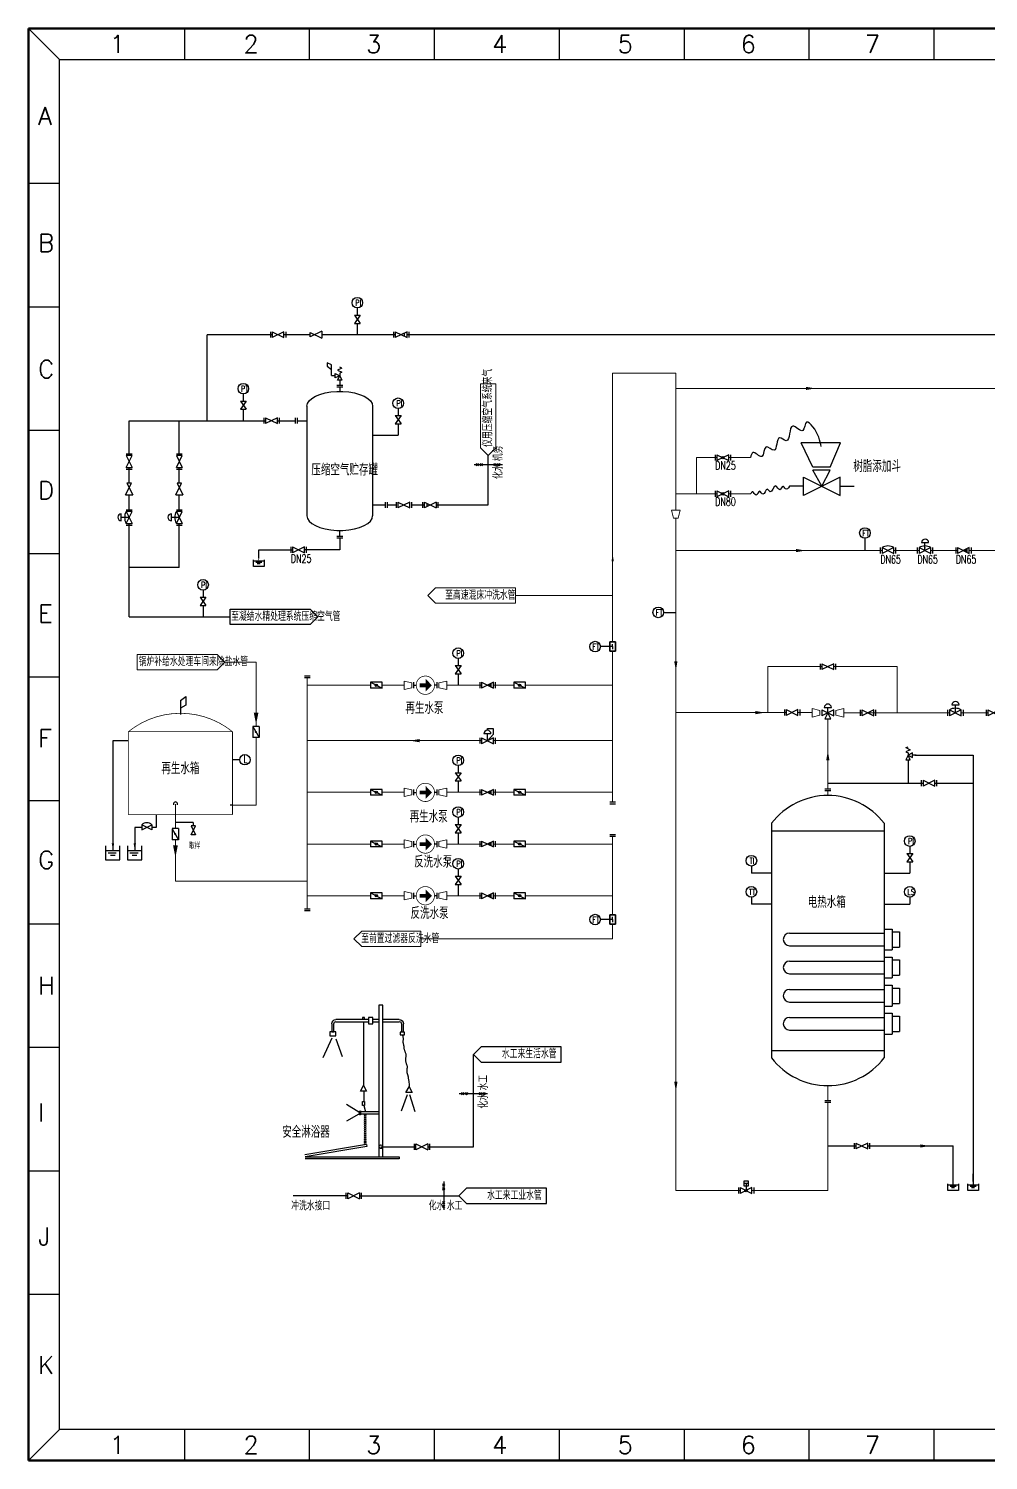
# Model space of a CAD drawing. Extents: x 3407 to 4279, y 408 to 1014.
# Drawn here: x 3407 to 3813, y 408 to 1014 of the extents above; entities that cross this region are included whole.
import ezdxf

# ---------------------------------------------------------------- set-up
doc = ezdxf.new("R2010")
doc.units = 0
doc.header["$LTSCALE"] = 5
doc.linetypes.add('HIDDEN', pattern=[0.375, 0.25, -0.125])
doc.layers.get('0').update_dxf_attribs({"linetype": 'CONTINUOUS'})
for name, color, linetype in [('1', 1, 'CONTINUOUS'), ('3', 3, 'CONTINUOUS'), ('CONTROL', 3, 'CONTINUOUS'), ('TEXT', 7, 'CONTINUOUS'), ('气管', 4, 'CONTINUOUS'), ('水管', 3, 'CONTINUOUS'), ('设备', 161, 'CONTINUOUS')]:
    doc.layers.add(name, color=color, linetype=linetype)
doc.layers.add('仪表', color=7, linetype='CONTINUOUS', lineweight=9)
doc.layers.add('次管线', color=7, linetype='CONTINUOUS', lineweight=9)
doc.styles.add('HZ', font='geditxt.shx', dxfattribs={"width": 0.7, "bigfont": 'hztxt1.shx'})
doc.styles.add('样式 2', font='txt.shx', dxfattribs={"height": 2})

# ---------------------------------------------------------------- blocks, each defined once
blk = doc.blocks.new('A$C3E890E4A')
for p, q in [((2.5, 5), (0, 5)), ((0, 0), (2.5, 5)), ((0, 5), (2.5, 0)), ((0.51, 3.98), (1.99, 3.98)), ((0, 0), (2.5, 0))]:
    blk.add_line(p, q)
blk = doc.blocks.new('A$C5DD86D2B')
blk.add_hatch(color=7).paths.add_polyline_path([(2.5, 1.25), (3.98, 0.51), (3.98, 1.99)])
at = {"rotation": 270}
blk.add_blockref('A$C3E890E4A', (0, 2.5), dxfattribs=at)
blk = doc.blocks.new('A$C70C96166')
for p, q in [((0, 2.5), (0, 0)), ((0.75, 2.5), (0.75, 0)), ((0.75, 2.5), (5.75, 0)), ((5.75, 2.5), (0.75, 0)), ((5.75, 0), (5.75, 2.5)), ((6.5, 2.5), (6.5, 0))]:
    blk.add_line(p, q)
at = {"color": 7}
for p, q in [((1.83, 4.6), (4.81, 4.6)), ((3.25, 1.25), (3.25, 4.6))]:
    blk.add_line(p, q, dxfattribs=at)
for centre, radius, start, end in [((3.32, 4.59), 1.49, 0.246, 179.754), ((3.25, -1.67), 4.86, 59.02639, 120.97361)]:
    blk.add_arc(centre, radius, start, end, dxfattribs=at)
blk.add_solid([(3.59, 2.58), (2.91, 2.58), (3.25, 1.25)], dxfattribs=at)
blk = doc.blocks.new('A$C596436CA')
for p, q in [((0, 2.5), (0, 0)), ((0, 2.5), (5, 0)), ((5, 2.5), (0, 0)), ((5, 0), (5, 2.5))]:
    blk.add_line(p, q)
at = {"color": 7}
blk.add_arc((2.5, -1.67), 4.86, 59.02639, 120.97361, dxfattribs=at)
blk = doc.blocks.new('A$C73FA0E18')
for p, q in [((0, 2.5), (0, 0)), ((0, 2.5), (5, 0)), ((5, 2.5), (0, 0)), ((5, 0), (5, 2.5))]:
    blk.add_line(p, q)
blk = doc.blocks.new('A$C5A8B3CE1')
at = {"layer": '次管线'}
for p, q in [((3.31, 3.55), (0, 2.82)), ((0, 0.73), (0, 2.82)), ((3.31, 0), (0, 0.73)), ((3.31, 0), (3.31, 3.55))]:
    blk.add_line(p, q, dxfattribs=at)
blk = doc.blocks.new('A$C4740752D')
h = blk.add_hatch(color=7)
edge = h.paths.add_edge_path()
edge.add_arc((2.5, 1.25), 0.5, 0, 360)
at = {"color": 7}
blk.add_circle((2.5, 1.25), 0.5, dxfattribs=at)
blk.add_blockref('A$C73FA0E18', (0, 0), dxfattribs=at)
blk = doc.blocks.new('A$C375864B0')
for p, q in [((2.5, 2.5), (1.25, 0)), ((1.25, 0), (3.75, 0)), ((3.75, 0), (2.5, 2.5))]:
    blk.add_line(p, q)
at = {"color": 7}
blk.add_blockref('A$C73FA0E18', (0, 1.25), dxfattribs=at)
blk = doc.blocks.new('A$C790E1C7A')
at = {"color": 7}
for p, q in [((0, 2.24), (2.97, 2.24)), ((1.49, 0), (1.49, 2.24))]:
    blk.add_line(p, q, dxfattribs=at)
blk.add_arc((1.49, 2.23), 1.49, 0.246, 179.754, dxfattribs=at)
blk = doc.blocks.new('A$C19CD1FDE')
at = {"color": 7}
for p, q in [((4.37, 6.81), (2.49, 5.85)), ((0, 3.63), (1.55, 3.63)), ((1.55, 2.61), (1.55, 4.53)), ((1.55, 4.53), (3.47, 3.57)), ((3.47, 3.57), (1.55, 2.61)), ((2.49, 5.85), (4.41, 5.02)), ((2.51, 1.65), (3.47, 3.57)), ((4.43, 1.65), (2.51, 1.65)), ((4.41, 5.02), (3.47, 4.58)), ((3.47, 4.58), (3.47, 3.57)), ((3.47, 3.57), (4.43, 1.65))]:
    blk.add_line(p, q, dxfattribs=at)
at = {"color": 0}
blk.add_line((3.47, 1.65), (3.47, 0), dxfattribs=at)
at = {"layer": '3', "color": 7}
blk.add_line((4.37, 6.81), (3.47, 7.19), dxfattribs=at)
blk = doc.blocks.new('A$C0770588C')
for p, q in [((2.25, 4.22), (2.25, 7.11)), ((0, 0), (0, 2.82)), ((4.5, 2.22), (0, 2.22)), ((4.5, 0), (0, 0)), ((3.53, 1.72), (0.97, 1.72)), ((2.89, 1.22), (1.61, 1.22)), ((4.5, 2.82), (4.5, 0))]:
    blk.add_line(p, q)
blk.add_solid([(1.92, 4.22), (2.25, 2.22), (2.58, 4.22)])
blk = doc.blocks.new('A$C3FF66DDB')
at = {"layer": 'CONTROL', "color": 7}
for p, q in [((0, 3.5), (2.5, 3.5)), ((0, 3.5), (2.5, 0)), ((2.5, 3.5), (0, 0)), ((0, 0), (2.5, 0))]:
    blk.add_line(p, q, dxfattribs=at)
blk = doc.blocks.new('A$C69AE17C6')
at = {"color": 7}
for p, q in [((0, 0.75), (2.5, 0.75)), ((0, 0), (2.5, 0))]:
    blk.add_line(p, q, dxfattribs=at)
blk = doc.blocks.new('A$C319E4C60')
at = {"layer": '次管线', "color": 0}
for p, q in [((23.89, 129.85), (23.89, 131.96)), ((23.89, 7.02), (23.89, 0.75))]:
    blk.add_line(p, q, dxfattribs=at)
at = {"layer": '设备', "color": 0, "linetype": 'Continuous'}
for p, q in [((0, 118.11), (0, 18.76)), ((47.78, 118.11), (47.78, 18.76)), ((0, 114.95), (47.78, 114.95)), ((47.78, 73.33), (51.14, 73.33)), ((51.14, 73.33), (51.14, 64.48)), ((7.64, 71.58), (47.78, 71.58)), ((51.14, 72.14), (54.24, 72.14)), ((54.24, 72.14), (54.24, 65.68)), ((7.64, 66.24), (47.78, 66.24)), ((47.78, 64.48), (51.14, 64.48)), ((47.78, 61.47), (51.14, 61.47)), ((51.14, 65.68), (54.24, 65.68)), ((51.14, 61.47), (51.14, 52.63)), ((7.64, 59.72), (47.78, 59.72)), ((51.14, 60.28), (54.24, 60.28)), ((54.24, 60.28), (54.24, 53.82)), ((7.64, 54.38), (47.78, 54.38)), ((47.78, 52.63), (51.14, 52.63)), ((47.78, 49.5), (51.14, 49.5)), ((51.14, 53.82), (54.24, 53.82)), ((51.14, 49.5), (51.14, 40.65)), ((7.64, 47.74), (47.78, 47.74)), ((51.14, 48.3), (54.24, 48.3)), ((54.24, 48.3), (54.24, 41.84)), ((7.64, 42.4), (47.78, 42.4)), ((47.78, 40.65), (51.14, 40.65)), ((47.78, 37.64), (51.14, 37.64)), ((51.14, 41.84), (54.24, 41.84)), ((51.14, 37.64), (51.14, 28.79)), ((51.14, 36.45), (54.24, 36.45)), ((54.24, 36.45), (54.24, 29.98)), ((7.64, 35.88), (47.78, 35.88)), ((7.64, 30.54), (47.78, 30.54)), ((47.78, 28.79), (51.14, 28.79)), ((51.14, 29.98), (54.24, 29.98)), ((0, 21.91), (47.78, 21.91))]:
    blk.add_line(p, q, dxfattribs=at)
for centre, radius, start, end in [((23.89, 99.67), 30.18, 37.66378, 142.33622), ((7.64, 68.91), 2.67, 90, 270), ((7.64, 57.05), 2.67, 90, 270), ((7.64, 45.07), 2.67, 90, 270), ((7.64, 33.21), 2.67, 90, 270), ((23.89, 37.2), 30.18, 217.66378, 322.33622)]:
    blk.add_arc(centre, radius, start, end, dxfattribs=at)
at = {"layer": '设备', "color": 0}
for p in [(22.64, 131.96), (22.64, 0)]:
    blk.add_blockref('A$C69AE17C6', p, dxfattribs=at)
blk = doc.blocks.new('A$C59860F21')
for p, q in [((0, 0), (2.46, 5)), ((0, 0), (3, 0)), ((2.46, 5), (0.54, 5)), ((0.54, 5), (3, 0))]:
    blk.add_line(p, q)
blk = doc.blocks.new('A$C0D650678')
for p, q in [((0, 2.5), (0, 0)), ((0, 2.5), (5, 0)), ((5, 2.5), (0, 0)), ((5, 0), (5, 2.5))]:
    blk.add_line(p, q)
at = {"color": 7}
blk.add_line((3.74, 1.87), (3.74, 0.63), dxfattribs=at)
blk = doc.blocks.new('A$C17AB50B7')
at = {"layer": '设备'}
for p, q in [((5.28, 9.91), (2.78, 9.91)), ((4.03, 9.91), (4.03, 8.81)), ((4.03, 0), (4.03, 1.1)), ((5.28, 0), (2.78, 0))]:
    blk.add_line(p, q, dxfattribs=at)
at = {"layer": '设备', "const_width": 0.3, "elevation": 0}
blk.add_lwpolyline([(4.03, 8.81, 1), (4.03, 1.05, 1), (4.03, 8.81, -1)], format="xyb", dxfattribs=at)
at = {"layer": '设备'}
for points in [[(4.1, 7.71), (1.32, 5.06), (6.74, 5.06)], [(3.3, 5.06), (3.3, 2.54), (4.89, 5.06), (4.89, 2.54)]]:
    blk.add_solid(points, dxfattribs=at)
blk = doc.blocks.new('A$C447944C4')
h = blk.add_hatch(color=256)
edge = h.paths.add_edge_path()
edge.add_arc((1.25, 2.5), 0.5, 0, 360)
for p, q in [((2.5, 5), (0, 5)), ((0, 5), (0, 0)), ((0, 0), (2.5, 5)), ((2.5, 5), (2.5, 0)), ((0, 0), (2.5, 0))]:
    blk.add_line(p, q)
blk.add_circle((1.25, 2.5), 0.5)
blk = doc.blocks.new('A$C3BFF11E8')
at = {"color": 7}
for p, q in [((2.5, 5.66), (2.5, 6.43)), ((2.5, 6.43), (4.97, 6.43)), ((4.97, 6.43), (4.97, 3.9)), ((3.99, 4.18), (1.01, 4.18)), ((2.5, 1.25), (2.5, 4.18)), ((4.97, 3.9), (2.5, 1.25))]:
    blk.add_line(p, q, dxfattribs=at)
for p, q in [((0, 2.5), (0, 0)), ((0, 2.5), (5, 0)), ((5, 2.5), (0, 0)), ((5, 0), (5, 2.5))]:
    blk.add_line(p, q)
blk.add_arc((2.5, 4.17), 1.49, 0.246, 179.754, dxfattribs=at)
blk = doc.blocks.new('A$C5B2E57EF')
at = {"layer": '气管', "color": 0, "linetype": 'Continuous'}
for p, q in [((18.83, 65.13), (18.83, 64.66)), ((18.83, 63.91), (18.83, 62.03)), ((4.89, 55.83), (4.89, 9.37)), ((32.77, 55.83), (32.77, 9.37)), ((0.75, 49.64), (4.89, 49.64)), ((32.77, 13.96), (38.14, 13.96)), ((18.83, 0.75), (18.83, 3.17))]:
    blk.add_line(p, q, dxfattribs=at)
at = {"layer": '气管', "color": 0, "linetype": 'Continuous', "flags": 128}
blk.add_lwpolyline([(4.89, 55.83), (5.13, 56.97), (5.83, 58.07), (6.98, 59.1), (8.53, 60.01), (10.43, 60.78), (12.61, 61.38), (15.01, 61.79), (17.54, 62), (20.11, 62), (22.64, 61.79), (25.04, 61.38), (27.23, 60.78), (29.13, 60.01), (30.68, 59.1), (31.83, 58.07), (32.53, 56.97), (32.77, 55.83)], dxfattribs=at)
at = {"layer": '气管', "color": 0, "linetype": 'Continuous', "extrusion": (0, 0, -1), "flags": 128}
blk.add_lwpolyline([(-4.89, 9.37), (-5.13, 8.23), (-5.83, 7.13), (-6.98, 6.11), (-8.53, 5.2), (-10.43, 4.43), (-12.61, 3.82), (-15.01, 3.41), (-17.54, 3.2), (-20.11, 3.2), (-22.64, 3.41), (-25.04, 3.82), (-27.23, 4.43), (-29.13, 5.2), (-30.68, 6.11), (-31.83, 7.13), (-32.53, 8.23), (-32.77, 9.37)], dxfattribs=at)
at = {"layer": '设备'}
for p in [(17.58, 63.91), (17.58, 0)]:
    blk.add_blockref('A$C69AE17C6', p, dxfattribs=at)
at = {"layer": '设备', "rotation": 270}
for p in [(0, 50.89), (38.14, 15.21)]:
    blk.add_blockref('A$C69AE17C6', p, dxfattribs=at)
blk = doc.blocks.new('A$C26754C66')
for p, q in [((0, 0), (0, 2)), ((0, 2), (2, 2)), ((1, 0), (1, 2)), ((1, 1), (4, 1)), ((2, 2), (2, 0)), ((2, 0), (0, 0))]:
    blk.add_line(p, q)
blk = doc.blocks.new('A$C7B0A71FC')
for p, q in [((5.19, 2), (0, 2)), ((3.94, 4), (6.44, 4)), ((3.94, 0), (3.94, 4)), ((5.19, 2), (5.19, 3.09)), ((6.44, 4), (6.44, 0)), ((6.44, 0), (3.94, 0))]:
    blk.add_line(p, q)
blk = doc.blocks.new('A$C4607793D')
at = {"layer": '1', "color": 4}
blk.add_lwpolyline([(1, 5, 0, 2, 0), (1, 0, 2, 2, 0)], format="xyseb", dxfattribs=at)
blk = doc.blocks.new('1')
at = {"color": 7}
for p, q in [((0, 9.78), (0, 0)), ((-3.1, 2), (-3.1, -4)), ((-3.1, 0), (2.9, 0)), ((2.9, -4), (2.9, 2)), ((-3.1, -4), (2.9, -4)), ((-2.1, -1), (1.4, -1)), ((-1.1, -2), (0.9, -2))]:
    blk.add_line(p, q, dxfattribs=at)
at = {"layer": '3', "color": 7}
blk.add_lwpolyline([(-0.01, 0.09, 0, 1, 0), (-0.01, 2.97, 1, 1, 0)], format="xyseb", dxfattribs=at)
blk = doc.blocks.new('A$C3742584F')
at = {"layer": '设备', "color": 161, "linetype": 'Continuous'}
for p, q in [((13.95, 0.87), (13.95, 65.07)), ((13.95, 65.07), (15.68, 65.07)), ((15.68, 65.07), (15.68, 0.87)), ((5.28, 53.63), (5.28, 57.28)), ((6.15, 57.28), (6.15, 53.63)), ((7.01, 59.01), (13.95, 59.01)), ((13.95, 58.14), (7.01, 58.14)), ((15.68, 59.01), (18.28, 59.01)), ((18.28, 58.14), (15.68, 58.14)), ((18.28, 57.28), (18.28, 59.88)), ((18.28, 59.88), (20.01, 59.88)), ((20.01, 57.28), (18.28, 57.28)), ((20.01, 59.88), (20.01, 57.28)), ((20.01, 59.01), (33.87, 59.01)), ((33.87, 58.14), (20.01, 58.14)), ((21.74, 59.01), (21.74, 59.88)), ((21.74, 59.88), (22.61, 59.88)), ((22.18, 58.09), (22.14, 31.15)), ((22.61, 59.88), (22.61, 59.01)), ((34.74, 53.81), (34.74, 57.28)), ((35.61, 57.28), (35.61, 53.81)), ((4.81, 53.63), (6.7, 53.63)), ((4.81, 52.63), (4.81, 53.63)), ((6.7, 52.63), (4.81, 52.63)), ((6.7, 53.63), (6.7, 52.63)), ((33.88, 50.82), (31.27, 43.4)), ((33.87, 53.81), (36.47, 53.81)), ((33.87, 52.08), (33.87, 53.81)), ((36.47, 52.08), (33.87, 52.08)), ((35.61, 53.81), (34.74, 53.81)), ((35.55, 51.1), (39.35, 42.83)), ((36.47, 53.81), (36.47, 52.08)), ((2.88, 30.58), (1.62, 28.12)), ((4.21, 28.12), (2.88, 30.58)), ((22.14, 31.15), (20.88, 28.69)), ((23.48, 28.69), (22.14, 31.15)), ((0.36, 20), (2.5, 27.13)), ((1.62, 28.12), (4.21, 28.12)), ((3.69, 27.13), (6.3, 20.28)), ((20.88, 28.69), (23.48, 28.69)), ((21.74, 24.35), (21.74, 22.62)), ((22.61, 24.35), (21.74, 24.35)), ((22.11, 28.65), (22.11, 24.33)), ((22.61, 22.62), (22.61, 24.35)), ((15.68, 20.02), (23.48, 20.02)), ((23.48, 19.16), (15.68, 19.16)), ((22.11, 22.6), (21.32, 20.01)), ((21.74, 22.62), (22.61, 22.62)), ((23.45, 20.33), (23.45, 18.65)), ((23.91, 20.29), (23.45, 20.33)), ((23.45, 18.65), (23.91, 18.65)), ((23.48, 20.02), (23.48, 19.16)), ((23.91, 18.65), (23.91, 20.29)), ((24.1, 19.77), (29.4, 23.02)), ((24.1, 19.02), (29.4, 16.05)), ((20.95, 6.2), (20.81, 5.35)), ((20.95, 6.2), (47.01, 1.72)), ((14.81, 5.2), (0, 5.2)), ((46.87, 0.87), (7.01, 0.87)), ((7.01, 0.87), (7.01, 0)), ((20.81, 5.35), (46.87, 0.87)), ((7.01, 0), (46.87, 0))]:
    blk.add_line(p, q, dxfattribs=at)
blk.add_lwpolyline([(5.75, 52.63), (5.58, 52.1), (5.48, 51.64), (5.42, 51.24), (5.41, 50.9), (5.42, 50.6), (5.45, 50.33), (5.49, 50.08), (5.51, 49.84), (5.5, 49.61), (5.48, 49.39), (5.45, 49.16), (5.4, 48.94), (5.35, 48.72), (5.29, 48.5), (5.25, 48.28), (5.2, 48.07), (5.17, 47.85), (5.15, 47.64), (5.13, 47.43), (5.12, 47.21), (5.1, 46.99), (5.06, 46.77), (5.02, 46.55), (4.96, 46.32), (4.88, 46.09), (4.78, 45.85), (4.68, 45.61), (4.57, 45.35), (4.47, 45.09), (4.38, 44.81), (4.31, 44.51), (4.27, 44.2), (4.26, 43.87), (4.27, 43.53), (4.3, 43.18), (4.33, 42.83), (4.36, 42.47), (4.39, 42.12), (4.4, 41.79), (4.38, 41.46), (4.32, 41.16), (4.25, 40.87), (4.15, 40.59), (4.05, 40.32), (3.94, 40.06), (3.85, 39.81), (3.77, 39.56), (3.72, 39.3), (3.7, 39.04), (3.71, 38.78), (3.73, 38.51), (3.77, 38.25), (3.81, 37.99), (3.85, 37.73), (3.88, 37.47), (3.89, 37.22), (3.87, 36.99), (3.83, 36.75), (3.78, 36.53), (3.71, 36.31), (3.64, 36.1), (3.56, 35.89), (3.49, 35.68), (3.43, 35.48), (3.38, 35.28), (3.34, 35.08), (3.31, 34.89), (3.29, 34.69), (3.26, 34.49), (3.24, 34.28), (3.21, 34.07), (3.17, 33.86), (3.13, 33.64), (3.07, 33.39), (3.02, 33.11), (2.97, 32.77), (2.92, 32.36), (2.89, 31.87), (2.88, 31.28), (2.88, 30.58)], dxfattribs=at)
for centre in [(21.47, 18.12), (21.47, 17.26), (21.47, 16.39), (21.47, 15.52), (21.47, 14.66), (21.47, 13.79), (21.47, 12.92), (21.47, 12.06), (21.47, 11.09), (21.47, 10.23), (21.47, 9.36), (21.47, 8.5), (21.47, 7.63), (21.47, 6.76)]:
    blk.add_circle(centre, 0.451, dxfattribs=at)
for centre, radius, start, end in [((7.01, 57.28), 1.73, 90, 180), ((7.01, 57.28), 0.866, 90, 180), ((33.87, 57.28), 1.73, 0, 90), ((33.87, 57.28), 0.866, 0, 90), ((21.47, 18.99), 0.433, 157.12902, 22.87098), ((21.47, 5.9), 0.433, 19.85601, 140.62692), ((14.81, 5.2), 0.78, 206.833, 154.33748)]:
    blk.add_arc(centre, radius, start, end, dxfattribs=at)

msp = doc.modelspace()

# ---------------------------------------------------------------- linework, layer by layer
at = {"color": 7, "linetype": 'ByBlock', "lineweight": 50}
for p, q in [((3406.78, 1014.16), (4279.46, 1014.16)), ((3406.78, 407.98), (3406.78, 1014.16)), ((4279.46, 407.98), (3406.78, 407.98))]:
    msp.add_line(p, q, dxfattribs=at)
at = {"color": 7, "linetype": 'ByBlock', "lineweight": -3}
for p, q in [((3419.85, 1001.09), (3406.78, 1014.16)), ((3472.76, 1014.16), (3472.76, 1001.09)), ((3525.66, 1014.16), (3525.66, 1001.09)), ((3578.57, 1014.16), (3578.57, 1001.09)), ((3631.48, 1014.16), (3631.48, 1001.09)), ((3684.39, 1014.16), (3684.39, 1001.09)), ((3737.3, 1014.16), (3737.3, 1001.09)), ((3790.21, 1014.16), (3790.21, 1001.09)), ((3419.85, 948.55), (3406.78, 948.55)), ((3419.85, 896.29), (3406.78, 896.29)), ((3419.85, 844.03), (3406.78, 844.03)), ((3419.85, 791.78), (3406.78, 791.78)), ((3419.85, 739.52), (3406.78, 739.52)), ((3419.85, 687.26), (3406.78, 687.26)), ((3419.85, 635.01), (3406.78, 635.01)), ((3419.85, 582.75), (3406.78, 582.75)), ((3419.85, 530.49), (3406.78, 530.49)), ((3419.85, 478.24), (3406.78, 478.24)), ((3419.85, 421.05), (3406.78, 407.98)), ((3472.76, 421.05), (3472.76, 407.98)), ((3472.76, 421.05), (3472.76, 407.98)), ((3525.66, 421.05), (3525.66, 407.98)), ((3578.57, 421.05), (3578.57, 407.98)), ((3631.48, 421.05), (3631.48, 407.98)), ((3684.39, 421.05), (3684.39, 407.98)), ((3737.3, 421.05), (3737.3, 407.98)), ((3790.21, 421.05), (3790.21, 407.98))]:
    msp.add_line(p, q, dxfattribs=at)
at = {"color": 7, "linetype": 'ByBlock', "lineweight": 30}
for p, q in [((3419.85, 1001.09), (4266.4, 1001.09)), ((3419.85, 421.05), (3419.85, 1001.09)), ((4266.4, 421.05), (3419.85, 421.05))]:
    msp.add_line(p, q, dxfattribs=at)
for p, q in [((3546.01, 895.88), (3546.01, 892.88)), ((3509.17, 885.83), (3509.17, 883.33)), ((3515.67, 885.83), (3515.67, 883.33)), ((3561.33, 885.83), (3561.33, 883.33)), ((3567.83, 885.83), (3567.83, 883.33)), ((3497.72, 859.48), (3497.72, 856.48)), ((3506.43, 849.42), (3506.43, 846.92)), ((3512.93, 849.42), (3512.93, 846.92)), ((3448.12, 834.15), (3450.62, 834.15)), ((3469.35, 834.15), (3471.85, 834.15)), ((3697.56, 833.78), (3697.56, 831.28)), ((3704.07, 833.78), (3704.07, 831.28)), ((3448.12, 827.65), (3450.62, 827.65)), ((3469.35, 827.65), (3471.85, 827.65)), ((3697.57, 818.45), (3697.57, 815.95)), ((3704.07, 818.45), (3704.07, 815.95)), ((3562.48, 813.74), (3562.48, 811.24)), ((3568.98, 813.74), (3568.98, 811.24)), ((3573.67, 813.74), (3573.67, 811.24)), ((3580.17, 813.74), (3580.17, 811.24)), ((3517.83, 794.77), (3517.83, 792.27)), ((3524.33, 794.77), (3524.33, 792.27)), ((3767.53, 794.43), (3767.53, 791.93)), ((3774.03, 794.43), (3774.03, 791.93)), ((3799.47, 794.43), (3799.47, 791.93)), ((3805.97, 794.43), (3805.97, 791.93)), ((3480.66, 776.41), (3480.66, 773.41)), ((3588.71, 747.47), (3588.71, 744.47)), ((3588.71, 740.97), (3588.71, 736.17)), ((3742.06, 745.28), (3742.06, 742.78)), ((3748.56, 745.28), (3748.56, 742.78)), ((3597.89, 737.42), (3597.89, 734.92)), ((3604.39, 737.42), (3604.39, 734.92)), ((3726.9, 725.83), (3726.9, 723.33)), ((3733.4, 725.83), (3733.4, 723.33)), ((3758.97, 725.73), (3758.97, 723.23)), ((3765.47, 725.73), (3765.47, 723.23)), ((3812.33, 725.73), (3812.33, 723.23)), ((3597.89, 713.95), (3597.89, 711.45)), ((3604.39, 713.85), (3604.39, 711.35)), ((3588.71, 702.12), (3588.71, 699.12)), ((3588.71, 695.62), (3588.71, 690.82)), ((3597.89, 692.07), (3597.89, 689.57)), ((3604.39, 692.07), (3604.39, 689.57)), ((3784.88, 695.93), (3784.88, 693.43)), ((3791.38, 695.93), (3791.38, 693.43)), ((3588.71, 680.23), (3588.71, 677.23)), ((3588.71, 673.73), (3588.71, 668.93)), ((3597.89, 670.18), (3597.89, 667.68)), ((3604.39, 670.18), (3604.39, 667.68)), ((3588.71, 658.34), (3588.71, 655.34)), ((3588.71, 651.84), (3588.71, 647.04)), ((3597.89, 648.29), (3597.89, 645.79)), ((3604.39, 648.29), (3604.39, 645.79)), ((3570.06, 542.03), (3570.06, 539.53)), ((3576.56, 542.03), (3576.56, 539.53)), ((3756.44, 542.34), (3756.44, 539.84)), ((3762.94, 542.34), (3762.94, 539.84)), ((3707.41, 523.46), (3707.41, 520.96)), ((3713.91, 523.46), (3713.91, 520.96)), ((3541.17, 521.26), (3541.17, 518.76)), ((3547.67, 521.26), (3547.67, 518.76))]:
    msp.add_line(p, q)
at = {"color": 0}
for p, q in [((3563.29, 853.3), (3563.29, 850.3)), ((3780, 667.94), (3780, 664.94))]:
    msp.add_line(p, q, dxfattribs=at)
at = {"color": 7}
for p, q in [((3601.45, 812.49), (3601.45, 833.4)), ((3538.56, 798.53), (3538.56, 793.52)), ((3761.01, 798.37), (3761.01, 793.18)), ((3504.24, 793.52), (3518.58, 793.52)), ((3538.56, 793.52), (3523.58, 793.52)), ((3492.12, 768.36), (3526.02, 768.36)), ((3492.12, 761.86), (3492.12, 768.36)), ((3526.02, 768.36), (3529.27, 765.11)), ((3526.02, 761.86), (3529.27, 765.11)), ((3675.74, 767.02), (3680.93, 767.02)), ((3526.02, 761.86), (3492.12, 761.86)), ((3471.08, 729.77), (3473.37, 731.36)), ((3471.08, 729.77), (3471.08, 723.72)), ((3473.37, 727.79), (3471.08, 726.42)), ((3473.37, 731.36), (3473.37, 727.79)), ((3501.77, 718.67), (3501.77, 714)), ((3501.77, 718.67), (3504.45, 714)), ((3504.45, 718.68), (3501.78, 718.68)), ((3504.45, 718.68), (3504.45, 714)), ((3442.51, 712.65), (3442.51, 671.53)), ((3449.04, 712.65), (3442.51, 712.65)), ((3504.45, 714), (3501.77, 714)), ((3496.23, 704.54), (3493.13, 704.54)), ((3782.16, 706.58), (3806.83, 706.58)), ((3806.83, 706.58), (3806.83, 524.43)), ((3779.26, 702.95), (3779.26, 694.68)), ((3745.31, 694.68), (3785.63, 694.68)), ((3790.63, 694.68), (3806.83, 694.68)), ((3460.84, 681.42), (3460.84, 675.99)), ((3454.76, 675.99), (3451.77, 675.99)), ((3454.76, 674.93), (3458.96, 677.03)), ((3458.96, 674.93), (3454.76, 677.03)), ((3454.76, 677.03), (3454.76, 674.93)), ((3454.76, 677.03), (3454.76, 674.93)), ((3458.96, 677.03), (3458.96, 674.93)), ((3460.84, 675.99), (3458.96, 675.99)), ((3467.61, 675.43), (3470.29, 670.76)), ((3467.61, 675.43), (3467.61, 670.76)), ((3470.29, 675.44), (3467.62, 675.44)), ((3476.52, 678.03), (3468.97, 678.03)), ((3470.29, 675.44), (3470.29, 670.76)), ((3475.56, 672.8), (3477.48, 676.64)), ((3475.56, 676.64), (3477.48, 672.8)), ((3477.48, 676.64), (3475.56, 676.64)), ((3476.52, 678.03), (3476.52, 676.64)), ((3470.29, 670.76), (3467.61, 670.76)), ((3477.48, 672.8), (3475.56, 672.8)), ((3745.31, 541.09), (3757.19, 541.09)), ((3762.19, 541.09), (3798.35, 541.09)), ((3798.35, 524.43), (3798.35, 541.09))]:
    msp.add_line(p, q, dxfattribs=at)
at = {"color": 7, "const_width": 0.306}
msp.add_lwpolyline([(3493.13, 716.5, 0.353172), (3449.04, 716.5)], format="xyb", dxfattribs=at)
at = {"color": 7}
for points, const_width in [([(3493.13, 716.5), (3449.04, 716.5)], 0.306), ([(3449.04, 716.5), (3449.04, 681.42)], 0.306), ([(3493.13, 681.42), (3493.13, 716.5)], 0.306), ([(3493.13, 681.42), (3493.13, 716.5)], 0.306), ([(3503.03, 716.63), (3503.03, 716.19)], 0.612), ([(3449.04, 681.42), (3493.13, 681.42)], 0.306), ([(3468.87, 673.39), (3468.87, 672.95)], 0.612)]:
    msp.add_lwpolyline(points, dxfattribs=dict(at, const_width=const_width))
at = {"color": 7, "const_width": 0.437}
for points in [[(3503.24, 716.41, 1), (3502.8, 716.41, 1)], [(3469.08, 673.17, 1), (3468.64, 673.17, 1)]]:
    msp.add_lwpolyline(points, format="xyb", close=True, dxfattribs=at)
at = {"color": 7}
msp.add_lwpolyline([(3476.52, 672.77, 0, 0, 0), (3476.52, 671.64, 0.787, 0, 0), (3476.52, 669.6, 0, 0, 0)], format="xyseb", dxfattribs=at)
for centre in [(3546.01, 898.13), (3497.72, 861.73), (3761.01, 800.62), (3480.66, 778.66), (3673.49, 767.02), (3588.71, 749.72), (3646.72, 752.52), (3588.71, 704.37), (3588.71, 682.48), (3588.71, 660.59), (3646.72, 636.95)]:
    msp.add_circle(centre, 2.25)
at = {"color": 0}
for centre in [(3563.29, 855.55), (3780, 670.19), (3712.92, 661.88), (3712.92, 648.67), (3780, 648.67)]:
    msp.add_circle(centre, 2.25, dxfattribs=at)
at = {"color": 7}
msp.add_circle((3498.42, 704.64), 2.19, dxfattribs=at)
msp.add_arc((3456.86, 675.1), 2.86, 42.46013, 137.53987, dxfattribs=at)
msp.add_solid([(3784.43, 540.41), (3784.43, 541.77), (3788.52, 541.09)], dxfattribs=at)
at = {"layer": '1', "color": 0, "linetype": 'Continuous'}
msp.add_line((3595.44, 829.55), (3607.47, 829.55), dxfattribs=at)
at = {"layer": '1', "color": 0}
for p, q in [((3597.35, 829.08), (3596.4, 830.03)), ((3597.35, 830.03), (3596.4, 829.08)), ((3599, 829.08), (3598.05, 830.03)), ((3599, 830.03), (3598.05, 829.08)), ((3604.83, 829.08), (3603.88, 830.03)), ((3604.83, 830.03), (3603.88, 829.08)), ((3606.39, 829.08), (3605.44, 830.03)), ((3606.39, 830.03), (3605.44, 829.08))]:
    msp.add_line(p, q, dxfattribs=at)
at = {"layer": '1', "linetype": 'HIDDEN'}
msp.add_line((3493.13, 685.34), (3492.12, 685.34), dxfattribs=at)
at = {"layer": '1', "color": 4, "linetype": 'Continuous'}
for p, q in [((3589.17, 563.27), (3601.2, 563.27)), ((3582.6, 526.02), (3582.6, 513.99))]:
    msp.add_line(p, q, dxfattribs=at)
at = {"layer": '1', "color": 4}
for p, q in [((3591.08, 563.74), (3590.14, 562.79)), ((3591.08, 562.79), (3590.14, 563.74)), ((3592.73, 563.74), (3591.78, 562.79)), ((3592.73, 562.79), (3591.78, 563.74)), ((3598.56, 563.74), (3597.61, 562.79)), ((3598.56, 562.79), (3597.61, 563.74)), ((3600.13, 563.74), (3599.18, 562.79)), ((3600.13, 562.79), (3599.18, 563.74)), ((3583.08, 524.11), (3582.13, 525.06)), ((3582.13, 524.11), (3583.08, 525.06)), ((3583.08, 522.46), (3582.13, 523.41)), ((3582.13, 522.46), (3583.08, 523.41)), ((3583.08, 516.63), (3582.13, 517.58)), ((3582.13, 516.63), (3583.08, 517.58)), ((3583.08, 515.07), (3582.13, 516.02)), ((3582.13, 515.07), (3583.08, 516.02))]:
    msp.add_line(p, q, dxfattribs=at)
at = {"layer": '1', "color": 7}
msp.add_arc((3468.97, 685.87), 0.878, 336.61286, 203.38714, dxfattribs=at)
at = {"layer": '次管线', "color": 3}
for p, q in [((3654.16, 868.22), (3680.93, 868.22)), ((3654.16, 868.22), (3654.16, 754.52)), ((3680.93, 868.22), (3680.93, 810.26)), ((3680.93, 861.84), (4022.15, 861.84)), ((3689.62, 817.2), (3689.62, 832.53)), ((3689.62, 832.53), (3698.32, 832.53)), ((3703.32, 832.53), (3712.59, 832.53)), ((3680.93, 817.2), (3698.32, 817.2)), ((3703.32, 817.2), (3712.59, 817.2)), ((3680.93, 806.95), (3680.93, 522.21)), ((3680.93, 793.18), (3768.28, 793.18)), ((3773.28, 793.18), (3783.94, 793.18)), ((3788.94, 793.18), (3800.22, 793.18)), ((3805.22, 793.18), (3834.41, 793.18)), ((3613, 774.1), (3654.16, 774.1)), ((3489.84, 745.97), (3503.13, 745.97)), ((3503.13, 718.68), (3503.13, 745.97)), ((3654.16, 750.52), (3654.16, 686.77)), ((3719.87, 744.03), (3742.81, 744.03)), ((3719.87, 744.03), (3719.87, 724.58)), ((3747.81, 744.03), (3774.61, 744.03)), ((3774.61, 744.03), (3774.61, 724.48)), ((3524.82, 641.48), (3524.82, 739.41)), ((3551.53, 736.17), (3524.82, 736.17)), ((3565.8, 736.17), (3556.53, 736.17)), ((3583.86, 736.17), (3598.64, 736.17)), ((3617.26, 736.17), (3654.16, 736.17)), ((3680.93, 724.58), (3727.65, 724.58)), ((3732.65, 724.58), (3738.61, 724.58)), ((3745.31, 692.32), (3745.31, 721.98)), ((3762.42, 724.48), (3796.81, 724.48)), ((3801.81, 724.48), (3813.08, 724.48)), ((3503.13, 694.77), (3503.13, 714)), ((3524.82, 712.7), (3598.64, 712.7)), ((3603.64, 712.7), (3654.16, 712.7)), ((3503.13, 685.34), (3503.13, 694.77)), ((3468.97, 685.87), (3468.97, 675.44)), ((3493.13, 685.34), (3503.13, 685.34)), ((3551.53, 690.82), (3524.82, 690.82)), ((3565.8, 690.82), (3556.53, 690.82)), ((3583.86, 690.82), (3598.64, 690.82)), ((3603.64, 690.82), (3612.26, 690.82)), ((3617.26, 690.82), (3654.16, 690.82)), ((3468.97, 670.76), (3468.97, 653.15)), ((3551.53, 668.93), (3524.82, 668.93)), ((3565.8, 668.93), (3556.53, 668.93)), ((3583.86, 668.93), (3598.64, 668.93)), ((3603.64, 668.93), (3612.26, 668.93)), ((3617.26, 668.93), (3654.16, 668.93)), ((3468.97, 653.15), (3524.82, 653.15)), ((3551.53, 647.04), (3524.82, 647.04)), ((3565.8, 647.04), (3556.53, 647.04)), ((3583.86, 647.04), (3598.64, 647.04)), ((3603.64, 647.04), (3612.26, 647.04)), ((3617.26, 647.04), (3654.16, 647.04)), ((3745.31, 559.62), (3745.31, 533.87)), ((3745.31, 533.87), (3745.31, 522.21)), ((3680.93, 522.21), (3708.16, 522.21)), ((3713.16, 522.21), (3745.31, 522.21))]:
    msp.add_line(p, q, dxfattribs=at)
at = {"layer": '次管线'}
for p, q in [((3598.2, 836.65), (3598.2, 863.77)), ((3598.2, 863.77), (3604.7, 863.77)), ((3604.7, 863.77), (3604.7, 836.65)), ((3598.2, 836.65), (3601.45, 833.4)), ((3604.7, 836.65), (3601.45, 833.4)), ((3579.1, 777.35), (3575.85, 774.1)), ((3579.1, 777.35), (3613, 777.35)), ((3613, 777.35), (3613, 770.85)), ((3579.1, 770.85), (3575.85, 774.1)), ((3613, 770.85), (3579.1, 770.85)), ((3452.69, 749.22), (3486.59, 749.22)), ((3452.69, 742.72), (3452.69, 749.22)), ((3486.59, 749.22), (3489.84, 745.97)), ((3486.59, 742.72), (3489.84, 745.97)), ((3486.59, 742.72), (3452.69, 742.72)), ((3547.85, 632), (3544.6, 628.75)), ((3547.85, 632), (3572.85, 632)), ((3572.85, 632), (3572.85, 625.5)), ((3547.85, 625.5), (3544.6, 628.75)), ((3572.85, 625.5), (3547.85, 625.5))]:
    msp.add_line(p, q, dxfattribs=at)
at = {"layer": '次管线', "color": 4}
for p, q in [((3603.64, 736.17), (3612.26, 736.17)), ((3732.65, 724.58), (3734.35, 724.58)), ((3752.01, 724.48), (3759.72, 724.48)), ((3757.54, 724.48), (3759.72, 724.48)), ((3654.16, 672.21), (3654.16, 638.95)), ((3654.16, 634.95), (3654.16, 628.75)), ((3572.85, 628.75), (3654.16, 628.75))]:
    msp.add_line(p, q, dxfattribs=at)
at = {"layer": '次管线', "color": 3}
msp.add_lwpolyline([(3654.16, 791.75, 0, 1, 0), (3654.16, 788.56, 1, 1, 0)], format="xyseb", dxfattribs=at)
for points in [[(3736, 861.16), (3736, 862.52), (3740.08, 861.84)], [(3731.83, 792.5), (3731.83, 793.86), (3735.92, 793.18)], [(3680.24, 746.33), (3681.61, 746.33), (3680.93, 742.24)], [(3714.59, 723.9), (3714.59, 725.26), (3718.68, 724.58)], [(3572.44, 713.39), (3572.44, 712.02), (3568.36, 712.7)], [(3744.63, 704.39), (3745.99, 704.39), (3745.31, 708.48)], [(3680.24, 568.27), (3681.61, 568.27), (3680.93, 564.18)]]:
    msp.add_solid(points, dxfattribs=at)
at = {"layer": '气管', "color": 0, "linetype": 'Continuous'}
for p, q in [((3546.01, 889.38), (3546.01, 884.58)), ((3497.72, 852.98), (3497.72, 848.17)), ((3563.29, 846.8), (3563.29, 842)), ((3552.49, 842), (3563.29, 842)), ((3480.66, 769.91), (3480.66, 765.11))]:
    msp.add_line(p, q, dxfattribs=at)
at = {"layer": '气管', "color": 4, "linetype": 'Continuous'}
for p, q in [((3482.43, 848.17), (3482.43, 884.58)), ((3509.92, 884.58), (3482.43, 884.58)), ((3525.97, 884.58), (3514.92, 884.58)), ((3562.08, 884.58), (3530.97, 884.58)), ((3963, 884.58), (3567.08, 884.58)), ((3449.37, 848.17), (3507.18, 848.17)), ((3449.37, 833.4), (3449.37, 848.17)), ((3470.6, 833.4), (3470.6, 848.17)), ((3512.18, 848.17), (3519.73, 848.17)), ((3449.37, 821.76), (3449.37, 828.4)), ((3470.6, 821.76), (3470.6, 828.4)), ((3449.37, 809.7), (3449.37, 816.76)), ((3470.6, 809.7), (3470.6, 816.76)), ((3558.61, 812.49), (3562.48, 812.49)), ((3568.98, 812.49), (3574.42, 812.49)), ((3579.42, 812.49), (3601.45, 812.49)), ((3449.37, 765.11), (3449.37, 804.7)), ((3470.6, 786.01), (3470.6, 804.7)), ((3470.6, 786.01), (3449.37, 786.01)), ((3449.37, 765.11), (3492.12, 765.11))]:
    msp.add_line(p, q, dxfattribs=at)
at = {"layer": '水管', "linetype": 'Continuous'}
for points, knots in [([(3742.52, 837.27), (3742.16, 839.25), (3740.75, 844.33), (3735.38, 849.27), (3735.64, 841.19), (3728.33, 849.85), (3729.74, 836.79), (3723.16, 843.43), (3724.21, 832.65), (3717.98, 839.57), (3718.55, 830.2), (3713.37, 836.3), (3712.8, 833.53), (3712.59, 832.53)], [5.420959, 5.420959, 5.420959, 5.420959, 8.705415, 10.114807, 12.034411, 14.340681, 17.667999, 19.205519, 22.020938, 23.814708, 25.99026, 28.04028, 29.192042, 29.192042, 29.192042, 29.192042]), ([(3729.09, 820.42), (3728.53, 819.47), (3727.62, 818.48), (3726.12, 821.31), (3724.9, 817.45), (3722.89, 822.76), (3721.39, 816.36), (3719.39, 820.58), (3718.09, 815.33), (3716.3, 819.63), (3715.01, 815.11), (3713.58, 818.85), (3712.85, 817.64), (3712.59, 817.2)], [6.221466, 6.221466, 6.221466, 6.221466, 8.705415, 10.114807, 12.034411, 14.340681, 17.667999, 19.205519, 22.020938, 23.814708, 25.99026, 28.04028, 29.192042, 29.192042, 29.192042, 29.192042])]:
    msp.add_open_spline(points, degree=3, knots=knots, dxfattribs=at)
at = {"layer": '设备', "color": 0, "linetype": 'Continuous'}
for p, q in [((3535.08, 871.76), (3533.22, 872.69)), ((3533.22, 872.69), (3533.22, 871.3)), ((3533.22, 871.3), (3535.08, 869.9)), ((3535.08, 867.29), (3535.08, 871.76)), ((3780, 661.44), (3780, 656.63)), ((3712.92, 659.63), (3712.92, 656.63)), ((3721.42, 656.63), (3712.92, 656.63)), ((3769.2, 656.63), (3780, 656.63)), ((3712.92, 646.42), (3712.92, 643.42)), ((3721.42, 643.42), (3712.92, 643.42)), ((3769.2, 643.42), (3780, 643.42)), ((3780, 646.42), (3780, 643.42))]:
    msp.add_line(p, q, dxfattribs=at)
at = {"layer": '设备', "color": 2}
for p, q in [((3750.72, 838.85), (3733.97, 838.85)), ((3738.91, 828.48), (3733.97, 838.85)), ((3746.24, 828.48), (3750.72, 838.85)), ((3746.24, 828.48), (3738.91, 828.48)), ((3742.76, 820.42), (3738.94, 827.24)), ((3746.27, 827.24), (3738.94, 827.24)), ((3742.76, 820.42), (3746.27, 827.24)), ((3734.96, 820.42), (3729.09, 820.42)), ((3750.56, 824.32), (3734.96, 816.52)), ((3734.96, 824.32), (3750.56, 816.52)), ((3734.96, 816.52), (3734.96, 824.32)), ((3750.56, 816.52), (3750.56, 824.32)), ((3750.56, 820.42), (3756.43, 820.42))]:
    msp.add_line(p, q, dxfattribs=at)
at = {"layer": '设备', "color": 161, "linetype": 'Continuous'}
for p, q in [((3598.44, 583.12), (3595.19, 579.87)), ((3632.34, 583.12), (3598.44, 583.12)), ((3632.34, 576.62), (3632.34, 583.12)), ((3595.19, 540.78), (3595.19, 579.87)), ((3598.44, 576.62), (3595.19, 579.87)), ((3598.44, 576.62), (3632.34, 576.62)), ((3575.81, 540.78), (3595.19, 540.78)), ((3592.19, 523.26), (3588.94, 520.01)), ((3626.09, 523.26), (3592.19, 523.26)), ((3626.09, 516.76), (3626.09, 523.26)), ((3541.92, 520.01), (3518.82, 520.01)), ((3546.92, 520.01), (3588.94, 520.01)), ((3592.19, 516.76), (3588.94, 520.01)), ((3592.19, 516.76), (3626.09, 516.76))]:
    msp.add_line(p, q, dxfattribs=at)

# ---------------------------------------------------------------- block references
for name, p in [('A$C3FF66DDB', (3544.76, 889.38)), ('A$C3FF66DDB', (3496.47, 852.98)), ('A$C0770588C', (3501.99, 786.41)), ('A$C3FF66DDB', (3479.41, 769.91)), ('A$C7B0A71FC', (3648.97, 750.52)), ('A$C3FF66DDB', (3587.46, 740.97)), ('A$C3FF66DDB', (3587.46, 695.62)), ('A$C3FF66DDB', (3587.46, 673.73)), ('A$C3FF66DDB', (3587.46, 651.84)), ('A$C7B0A71FC', (3648.97, 634.95)), ('A$C0770588C', (3796.1, 522.21)), ('A$C0770588C', (3804.58, 522.21))]:
    msp.add_blockref(name, p)
at = {"color": 7}
for name, p in [('A$C73FA0E18', (3509.92, 883.33)), ('A$C0D650678', (3562.08, 883.33)), ('A$C73FA0E18', (3507.18, 846.92)), ('A$C4740752D', (3698.32, 831.28)), ('A$C59860F21', (3447.87, 816.76)), ('A$C59860F21', (3469.1, 816.76)), ('A$C4740752D', (3698.32, 815.95)), ('A$C73FA0E18', (3563.23, 811.24)), ('A$C73FA0E18', (3518.58, 792.27)), ('A$C596436CA', (3768.28, 791.93)), ('A$C70C96166', (3783.19, 791.93)), ('A$C5DD86D2B', (3800.22, 791.93)), ('A$C73FA0E18', (3742.81, 742.78)), ('A$C5A8B3CE1', (3580.56, 734.39)), ('A$C5DD86D2B', (3598.64, 734.92)), ('A$C790E1C7A', (3743.82, 724.48)), ('A$C70C96166', (3796.06, 723.23)), ('A$C73FA0E18', (3727.65, 723.33)), ('A$C375864B0', (3742.81, 721.98)), ('A$C5A8B3CE1', (3748.7, 722.7)), ('A$C73FA0E18', (3759.72, 723.23)), ('A$C5DD86D2B', (3813.08, 723.23)), ('A$C3BFF11E8', (3598.64, 711.41)), ('A$C5A8B3CE1', (3580.56, 689.04)), ('A$C5DD86D2B', (3598.64, 689.57)), ('A$C73FA0E18', (3785.63, 693.43)), ('1', (3442.51, 666.19)), ('1', (3451.77, 666.21)), ('A$C5A8B3CE1', (3580.56, 667.15)), ('A$C5DD86D2B', (3598.64, 667.68)), ('A$C5A8B3CE1', (3580.56, 645.26)), ('A$C5DD86D2B', (3598.64, 645.79)), ('A$C73FA0E18', (3757.19, 539.84)), ('A$C4740752D', (3708.16, 520.96))]:
    msp.add_blockref(name, p, dxfattribs=at)
at = {"color": 7, "xscale": -1}
for name, p, rotation in [('A$C59860F21', (3530.97, 886.08), 90), ('A$C5A8B3CE1', (3679.15, 806.95), 270)]:
    msp.add_blockref(name, p, dxfattribs=dict(at, rotation=rotation))
at = {"color": 0}
for p in [(3562.04, 846.8), (3778.75, 661.44)]:
    msp.add_blockref('A$C3FF66DDB', p, dxfattribs=at)
at = {"color": 7, "rotation": 90}
for name, p in [('A$C73FA0E18', (3450.62, 828.4)), ('A$C73FA0E18', (3471.85, 828.4)), ('A$C70C96166', (3450.62, 803.95)), ('A$C70C96166', (3471.85, 803.95))]:
    msp.add_blockref(name, p, dxfattribs=at)
at = {"extrusion": (0, 0, -1), "zscale": -1, "rotation": 270}
msp.add_blockref('A$C3E890E4A', (-3579.42, 813.74), dxfattribs=at)
at = {"xscale": -1}
for name, p, rotation in [('A$C7B0A71FC', (3648.97, 754.52), 180), ('A$C7B0A71FC', (3648.97, 638.95), 180), ('A$C26754C66', (3711.66, 526.21), 90)]:
    msp.add_blockref(name, p, dxfattribs=dict(at, rotation=rotation))
at = {"rotation": 270}
for name, p in [('A$C17AB50B7', (3569.9, 740.2)), ('A$C447944C4', (3551.53, 737.42)), ('A$C447944C4', (3612.26, 737.42)), ('A$C447944C4', (3551.53, 692.07)), ('A$C17AB50B7', (3569.9, 694.84)), ('A$C447944C4', (3612.26, 692.07)), ('A$C17AB50B7', (3569.9, 672.95)), ('A$C447944C4', (3551.53, 670.18)), ('A$C447944C4', (3612.26, 670.18)), ('A$C17AB50B7', (3569.9, 651.07)), ('A$C447944C4', (3551.53, 648.29)), ('A$C447944C4', (3612.26, 648.29))]:
    msp.add_blockref(name, p, dxfattribs=at)
at = {"color": 7, "xscale": -1}
for name, p in [('A$C5A8B3CE1', (3569.11, 734.39)), ('A$C5A8B3CE1', (3741.92, 722.7)), ('A$C5A8B3CE1', (3569.11, 689.04)), ('A$C5A8B3CE1', (3569.11, 667.15)), ('A$C5A8B3CE1', (3569.11, 645.26)), ('A$C3742584F', (3570.81, 535.58)), ('A$C73FA0E18', (3575.81, 539.53)), ('A$C73FA0E18', (3546.92, 518.76))]:
    msp.add_blockref(name, p, dxfattribs=at)
at = {"xscale": -1}
msp.add_blockref('A$C19CD1FDE', (3782.73, 702.95), dxfattribs=at)
at = {"layer": '次管线', "color": 4, "rotation": 180}
msp.add_blockref('A$C4607793D', (3504.13, 724.6), dxfattribs=at)
at = {"layer": '次管线', "color": 7}
msp.add_blockref('A$C319E4C60', (3721.42, 559.62), dxfattribs=at)
at = {"layer": '次管线', "color": 3, "rotation": 180}
msp.add_blockref('A$C4607793D', (3469.97, 668.32), dxfattribs=at)
at = {"layer": '气管', "color": 0, "linetype": 'Continuous'}
msp.add_blockref('A$C19CD1FDE', (3535.08, 863.66), dxfattribs=at)
at = {"layer": '气管', "color": 4, "linetype": 'Continuous'}
msp.add_blockref('A$C5B2E57EF', (3519.73, 798.53), dxfattribs=at)
at = {"layer": '设备'}
for p in [(3523.57, 739.41), (3652.91, 686.02), (3652.91, 672.21), (3523.57, 640.73)]:
    msp.add_blockref('A$C69AE17C6', p, dxfattribs=at)

# ---------------------------------------------------------------- texts
at = {"color": 7, "linetype": 'ByBlock', "lineweight": -3, "style": '样式 2'}
for s, p in [('1', (3441.12, 1003.88)), ('2', (3497.8, 1003.88)), ('3', (3549.74, 1003.88)), ('4', (3603.11, 1003.88)), ('5', (3656.29, 1003.88)), ('6', (3708.42, 1003.88)), ('7', (3760.98, 1003.88)), ('A', (3410.84, 973.4)), ('B', (3410.84, 919.7)), ('C', (3410.84, 866.24)), ('D', (3410.84, 814.95)), ('E', (3410.84, 762.7)), ('F', (3410.84, 709.97)), ('G', (3410.84, 658.44)), ('H', (3410.84, 605.23)), ('I', (3410.84, 551.52)), ('J', (3410.84, 499.03)), ('K', (3410.84, 444.6)), ('1', (3441.12, 410.77)), ('2', (3497.8, 410.77)), ('3', (3549.74, 410.77)), ('4', (3603.11, 410.77)), ('5', (3656.29, 410.77)), ('6', (3708.42, 410.77)), ('7', (3760.98, 410.77))]:
    msp.add_text(s, height=7.5, dxfattribs=at).set_placement(p)
at = {"color": 7, "style": 'HZ', "width": 0.7}
for s, height, p in [('压缩空气贮存罐', 5, (3526.56, 824.95)), ('树脂添加斗', 5, (3756.1, 826.41)), ('再生水泵', 5, (3566.39, 724.03)), ('再生水箱', 5, (3463.02, 698.48)), ('L', 3.06, (3497.82, 703.29)), ('再生水泵', 5, (3568.21, 678.05)), ('反洗水泵', 5, (3570.08, 658.96)), ('反洗水泵', 5, (3568.56, 637.21)), ('安全淋浴器', 5, (3514.2, 544.55))]:
    msp.add_text(s, height=height, dxfattribs=at).set_placement(p)
at = {"color": 0, "style": 'HZ', "width": 0.7}
msp.add_text('电热水箱', height=5, dxfattribs=at).set_placement((3736.8, 641.88))
at = {"layer": '1', "color": 7, "style": 'HZ', "width": 0.7}
msp.add_text('取样', height=2.5, dxfattribs=at).set_placement((3474.78, 666.93))
at = {"layer": 'TEXT', "style": 'HZ', "width": 0.7}
for s, p in [('仪用压缩空气系统来气', (3603.12, 837.08)), ('水工', (3601.26, 564.6)), ('化水', (3601.26, 556.94))]:
    msp.add_text(s, height=3.5, rotation=90, dxfattribs=at).set_placement(p)
at = {"layer": 'TEXT', "color": 0, "style": 'HZ', "width": 0.7}
for s, p in [('机务', (3607.53, 831.02)), ('化水', (3607.53, 823.47))]:
    msp.add_text(s, height=3.5, rotation=90, dxfattribs=at).set_placement(p)
at = {"layer": 'TEXT', "color": 7, "lineweight": 0, "style": 'HZ', "width": 0.7}
for s, p in [('DN25', (3697.59, 827.47)), ('DN80', (3697.59, 812.15)), ('DN25', (3517.85, 788.05)), ('DN65', (3767.55, 787.7)), ('DN65', (3783.22, 787.7)), ('DN65', (3799.5, 787.7))]:
    msp.add_text(s, height=3.5, dxfattribs=at).set_placement(p)
at = {"layer": 'TEXT', "style": 'HZ', "width": 0.7}
for s, p in [('至高速混床冲洗水管', (3583.23, 772.43)), ('至凝结水精处理系统压缩空气管', (3492.57, 763.44)), ('锅炉补给水处理车间来除盐水管', (3453.41, 744.3)), ('至前置过滤器反洗水管', (3547.66, 627.08)), ('水工来生活水管', (3607.25, 578.21)), ('水工来工业水管', (3600.99, 518.34)), ('冲洗水接口', (3518, 513.89)), ('化水', (3576.27, 513.93)), ('水工', (3583.93, 513.93))]:
    msp.add_text(s, height=3.5, dxfattribs=at).set_placement(p)
at = {"layer": '仪表', "color": 7, "style": 'HZ', "width": 0.7}
for s, p in [('PI', (3545.14, 896.85)), ('PT', (3496.71, 860.45)), ('FT', (3759.9, 799.3)), ('PI', (3479.8, 777.38)), ('FT', (3672.37, 765.7)), ('FT', (3645.6, 751.2)), ('PI', (3587.96, 748.44)), ('PI', (3587.96, 703.09)), ('PI', (3587.96, 681.2)), ('PI', (3587.96, 659.31)), ('FT', (3645.6, 635.62))]:
    msp.add_text(s, height=2.5, dxfattribs=at).set_placement(p)
at = {"layer": '仪表', "color": 0, "style": 'HZ', "width": 0.7}
for s, p in [('PI', (3562.55, 854.27)), ('PI', (3779.25, 668.91)), ('TI', (3712.13, 660.6)), ('TT', (3711.87, 647.39)), ('LS', (3778.95, 647.39))]:
    msp.add_text(s, height=2.5, dxfattribs=at).set_placement(p)

doc.saveas('drawing.dxf')
